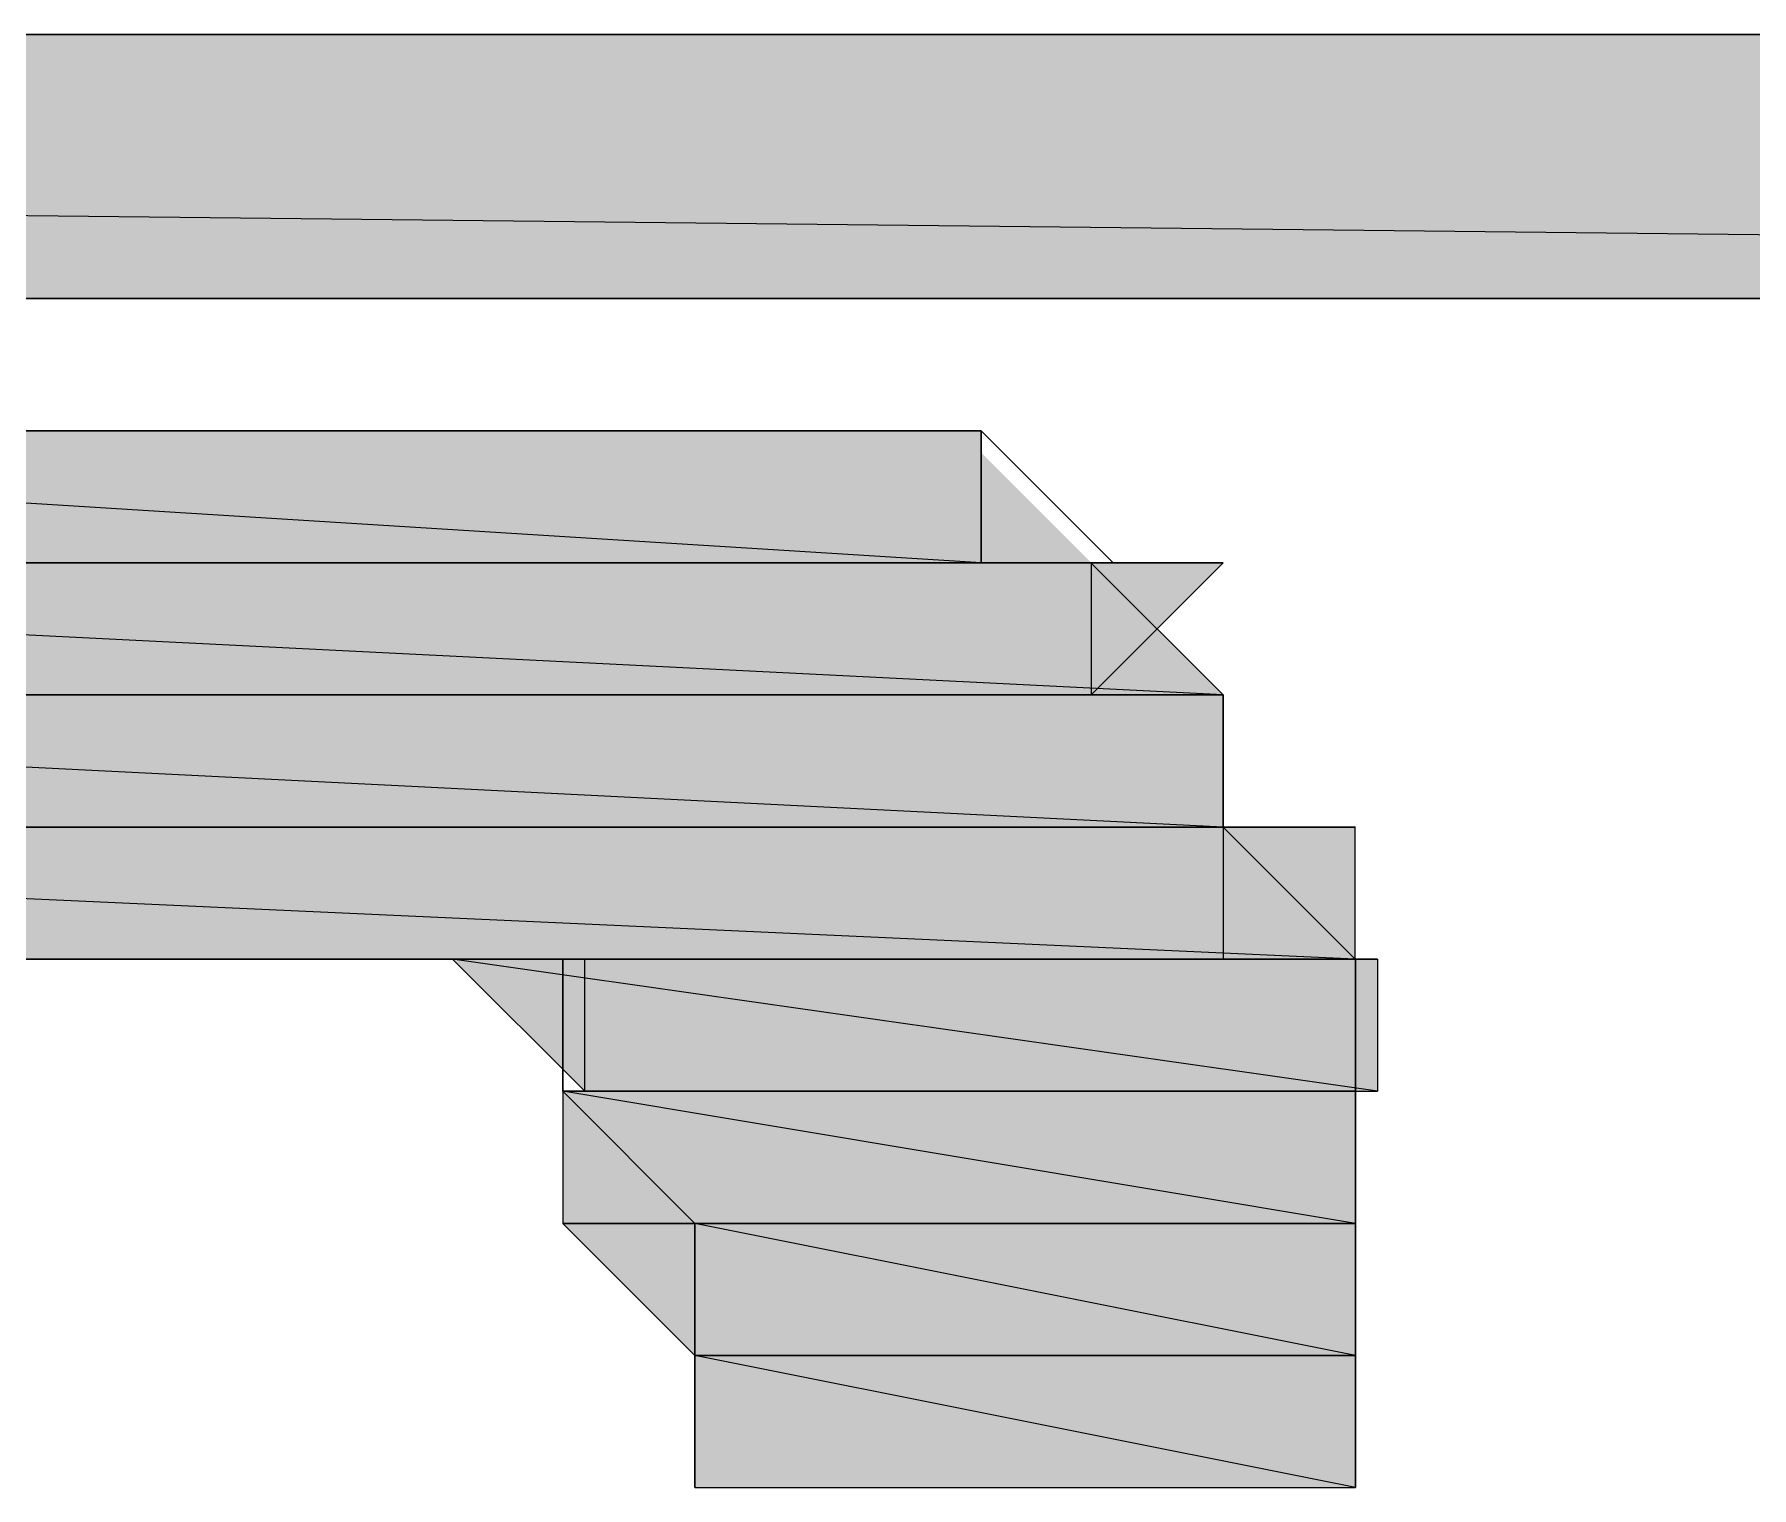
# Model space of a CAD drawing. Header units: millimetres. Extents: x 41 to 1635, y 11 to 1528.
# Drawn here: x 1485.62 to 1491.07, y 1183.58 to 1188.19 of the extents above; entities that cross this region are included whole.
import ezdxf

# ---------------------------------------------------------------- set-up
doc = ezdxf.new("R2010")
doc.units = ezdxf.units.MM
doc.header["$LTSCALE"] = 8
for name, color, linetype in [('1', 7, 'CONTINUOUS'), ('PDF2_Geometry', 7, 'CONTINUOUS'), ('PDF2_Solid Fills', 7, 'CONTINUOUS')]:
    doc.layers.add(name, color=color, linetype=linetype)

# ---------------------------------------------------------------- blocks, each defined once
blk = doc.blocks.new('Sinee')
at = {"layer": 'PDF2_Geometry', "lineweight": 5}
for points in [[(188.276, -339.7393), (187.4373, -340.578), (264.5971, -340.578)], [(188.276, -339.7393), (263.7584, -339.7393), (264.5971, -340.578)], [(226.0172, -339.7393), (252.0167, -339.7393)], [(226.0172, -340.578), (252.0167, -340.578)], [(236.9899, -340.9974), (236.5707, -341.4167), (243.6995, -341.4167)], [(236.9899, -340.9974), (243.6995, -340.9974)], [(236.9899, -340.9974), (243.6995, -340.9974)], [(236.9899, -340.9974), (243.6995, -340.9974)], [(236.9899, -340.9974), (243.6995, -340.9974)], [(236.9899, -340.9974), (243.6995, -340.9974)], [(236.9899, -340.9974), (243.6995, -340.9974)], [(236.9899, -340.9974), (243.6995, -340.9974)], [(236.9899, -340.9974), (243.6995, -340.9974)], [(236.9899, -340.9974), (243.6995, -340.9974), (243.6995, -341.4167)], [(237.4095, -340.9974), (236.9902, -340.9974), (243.6997, -340.9974)], [(237.4095, -340.9974), (236.9902, -340.9974), (243.6997, -340.9974)], [(237.8287, -340.9974), (237.4094, -340.9974), (242.8608, -340.9974)], [(237.8287, -340.9974), (237.4094, -340.9974), (242.8608, -340.9974)], [(237.4095, -340.9974), (243.2803, -340.9974)], [(237.4095, -340.9974), (243.2803, -340.9974)], [(237.4095, -340.9974), (243.2803, -340.9974)], [(237.4095, -340.9974), (243.2803, -340.9974)], [(237.4095, -340.9974), (243.2803, -340.9974)], [(237.4095, -340.9974), (243.2803, -340.9974)], [(237.4095, -340.9974), (243.6997, -340.9974)], [(238.248, -340.9974), (237.8287, -340.9974), (242.8608, -340.9974)], [(238.248, -340.9974), (237.8287, -340.9974), (242.8608, -340.9974)], [(237.8287, -340.9974), (242.8608, -340.9974)], [(237.8287, -340.9974), (242.8608, -340.9974)], [(237.8287, -340.9974), (242.8608, -340.9974)], [(237.8287, -340.9974), (242.8608, -340.9974)], [(237.8287, -340.9974), (242.8608, -340.9974)], [(237.8287, -340.9974), (242.8608, -340.9974)], [(237.8287, -340.9974), (242.8608, -340.9974)], [(238.5975, -340.9974), (238.1782, -340.9974), (241.9522, -340.9974)], [(238.5975, -340.9974), (238.1782, -340.9974), (241.9522, -340.9974)], [(238.248, -340.9974), (242.4415, -340.9974)], [(238.248, -340.9974), (242.4415, -340.9974)], [(238.248, -340.9974), (242.4415, -340.9974)], [(238.248, -340.9974), (242.4415, -340.9974)], [(238.248, -340.9974), (242.4415, -340.9974)], [(238.248, -340.9974), (242.4415, -340.9974)], [(238.248, -340.9974), (242.8608, -340.9974)], [(238.5975, -340.9974), (241.9522, -340.9974)], [(238.5975, -340.9974), (241.9522, -340.9974)], [(238.5975, -340.9974), (241.9522, -340.9974)], [(239.0168, -340.9974), (238.5976, -340.9974), (241.9523, -340.9974)], [(239.0168, -340.9974), (238.5976, -340.9974), (241.9523, -340.9974)], [(239.0168, -340.9974), (241.5329, -340.9974)], [(239.0168, -340.9974), (241.5329, -340.9974)], [(239.0168, -340.9974), (241.5329, -340.9974)], [(239.0168, -340.9974), (241.5329, -340.9974)], [(239.0168, -340.9974), (241.9523, -340.9974)], [(239.4362, -340.9974), (239.0169, -340.9974), (241.1136, -340.9974)], [(239.4362, -340.9974), (239.0169, -340.9974), (241.1136, -340.9974)], [(239.4362, -340.9974), (241.1136, -340.9974)], [(240.6943, -340.9974), (240.275, -340.9974)], [(240.6943, -340.9974), (240.275, -340.9974)], [(240.6943, -340.9974), (241.1136, -340.9974)], [(240.6943, -340.9974), (240.6943, -340.9974)], [(240.6943, -340.9974), (240.6943, -340.9974)], [(241.1836, -340.9974), (240.7643, -340.9974)], [(241.1836, -340.9974), (240.7643, -340.9974)], [(241.6028, -340.9974), (241.1835, -340.9974)], [(241.6028, -340.9974), (241.1835, -340.9974)], [(241.1836, -340.9974), (241.1836, -340.9974)], [(241.1836, -340.9974), (241.1836, -340.9974)], [(241.6028, -340.9974), (241.6028, -340.9974)], [(241.6028, -340.9974), (241.6028, -340.9974)], [(242.0221, -340.9974), (241.6029, -340.9974)], [(242.0221, -340.9974), (241.6029, -340.9974)], [(242.3716, -340.9974), (241.9523, -340.9974)], [(242.3716, -340.9974), (241.9523, -340.9974)], [(242.0221, -340.9974), (242.0221, -340.9974)], [(242.0221, -340.9974), (242.0221, -340.9974)], [(242.0221, -340.9974), (242.0221, -340.9974)], [(242.0221, -340.9974), (242.0221, -340.9974)], [(242.791, -340.9974), (242.3717, -340.9974)], [(242.791, -340.9974), (242.3717, -340.9974)], [(242.791, -340.9974), (242.791, -340.9974)], [(242.791, -340.9974), (242.791, -340.9974)], [(242.791, -340.9974), (242.791, -340.9974)], [(242.791, -340.9974), (242.791, -340.9974)], [(243.2802, -340.9974), (242.861, -340.9974)], [(243.2802, -340.9974), (242.861, -340.9974)], [(243.2802, -340.9974), (243.2802, -340.9974)], [(243.2802, -340.9974), (243.2802, -340.9974)], [(243.6996, -340.9974), (243.2803, -340.9974)], [(243.6996, -340.9974), (243.2803, -340.9974)], [(243.6996, -340.9974), (243.6996, -340.9974)], [(243.6996, -340.9974), (243.6996, -341.4167), (243.6996, -340.9974)], [(243.6996, -341.4167), (243.6996, -340.9975)], [(243.6996, -341.4167), (243.6996, -340.9975), (243.6996, -341.4167)], [(243.6996, -341.4167), (244.1189, -341.4167), (243.6996, -340.9975)], [(236.0814, -341.4167), (244.0483, -341.4167)], [(236.0814, -341.4167), (244.0483, -341.4167)], [(236.0814, -341.4167), (236.0814, -341.836), (244.4684, -341.836)], [(236.0814, -341.4167), (244.0483, -341.4167), (244.4684, -341.836)], [(236.5008, -341.4167), (236.0815, -341.4167), (244.049, -341.4167)], [(236.5008, -341.4167), (236.0815, -341.4167), (244.049, -341.4167)], [(236.5008, -341.4167), (244.049, -341.4167)], [(236.5008, -341.4167), (244.049, -341.4167)], [(236.5008, -341.4167), (244.049, -341.4167)], [(236.5008, -341.4167), (244.049, -341.4167)], [(236.5008, -341.4167), (244.049, -341.4167)], [(236.5008, -341.4167), (244.049, -341.4167)], [(236.5008, -341.4167), (244.049, -341.4167)], [(244.049, -341.4167), (243.6298, -341.4167)], [(244.049, -341.4167), (243.6298, -341.4167), (244.049, -341.4167)], [(243.6996, -341.4167), (244.1189, -341.4167), (243.6996, -341.4167)], [(244.4682, -341.4167), (244.049, -341.4167)], [(244.4682, -341.4167), (244.049, -341.836), (244.4682, -341.4167)], [(244.049, -341.836), (244.4683, -341.4168), (244.049, -341.4168)], [(244.049, -341.836), (244.4683, -341.4168), (244.049, -341.836)], [(236.0814, -341.836), (244.4684, -341.836)], [(236.0814, -341.836), (244.4684, -341.836)], [(236.0814, -341.836), (244.4684, -341.836)], [(236.0814, -341.836), (244.4684, -341.836)], [(236.0814, -341.836), (244.4684, -341.836)], [(236.0814, -341.836), (244.4684, -341.836)], [(236.0814, -341.836), (244.4684, -341.836)], [(236.0814, -341.836), (244.4684, -341.836)], [(236.0814, -341.836), (236.0814, -342.2553), (244.4684, -342.2553)], [(236.0814, -341.836), (244.4684, -341.836), (244.4684, -342.2553)], [(244.4682, -341.836), (244.049, -341.836)], [(244.4682, -341.836), (244.049, -341.836), (244.4682, -341.836)], [(244.4682, -341.836), (244.4682, -341.836)], [(244.4682, -341.836), (244.4682, -341.836)], [(244.4682, -342.2554), (244.4682, -341.8361)], [(244.4682, -342.2554), (244.4682, -341.8361)], [(235.6621, -342.2554), (244.4677, -342.2554)], [(235.6621, -342.2554), (244.4677, -342.2554)], [(235.6621, -342.2554), (244.4677, -342.2554)], [(235.6621, -342.2554), (244.4677, -342.2554)], [(235.6621, -342.2554), (235.6621, -342.6747), (244.887, -342.6747)], [(235.6621, -342.2554), (244.4677, -342.2554), (244.887, -342.6747)], [(236.0814, -342.2554), (235.6622, -342.2554), (244.4684, -342.2554)], [(236.0814, -342.2554), (235.6622, -342.2554), (244.4684, -342.2554)], [(236.0814, -342.2554), (244.4684, -342.2554)], [(244.4682, -342.2554), (244.8875, -342.2554), (244.4682, -342.2554)], [(244.4683, -342.6748), (244.8875, -342.6748), (244.8875, -342.2555), (244.4683, -342.2555)], [(244.8878, -342.2554), (244.4685, -342.2554)], [(235.6621, -342.6748), (244.887, -342.6748)], [(235.6621, -342.6748), (244.887, -342.6748)], [(240.6943, -342.6748), (244.8878, -342.6748)], [(240.6943, -342.6748), (244.8878, -342.6748)], [(240.6943, -342.6748), (244.8878, -342.6748)], [(240.6943, -342.6748), (244.8878, -342.6748)], [(240.6943, -342.6748), (244.8878, -342.6748)], [(240.6943, -342.6748), (244.8878, -342.6748)], [(240.6943, -342.6748), (241.1136, -342.6748)], [(240.6943, -342.6748), (241.1136, -342.6748)], [(240.6943, -342.6748), (240.6943, -342.6748)], [(240.6943, -342.6748), (240.6943, -342.6748)], [(241.1836, -342.6748), (244.9577, -342.6748)], [(241.1836, -342.6748), (244.9577, -342.6748)], [(241.1836, -342.6748), (244.9577, -342.6748)], [(241.1836, -342.6748), (244.9577, -342.6748)], [(241.1836, -342.6748), (244.9577, -342.6748)], [(241.1836, -342.6748), (244.9577, -342.6748)], [(241.1836, -342.6748), (244.9577, -342.6748)], [(241.1836, -342.6748), (244.9577, -342.6748)], [(241.1836, -342.6748), (244.9577, -342.6748)], [(241.1836, -342.6748), (244.9577, -342.6748)], [(241.1836, -342.6748), (241.6029, -342.6748)], [(241.1836, -342.6748), (241.6029, -342.6748)], [(241.1836, -342.6748), (241.1836, -342.6748)], [(241.1836, -342.6748), (241.1836, -342.6748)], [(241.1836, -342.6748), (241.1836, -342.6748)], [(241.1836, -342.6748), (241.1836, -342.6748)], [(241.6028, -342.6748), (244.9576, -342.6748)], [(241.6028, -342.6748), (244.9576, -342.6748)], [(241.6028, -342.6748), (244.9576, -342.6748)], [(241.6028, -342.6748), (244.9576, -342.6748)], [(241.6028, -342.6748), (244.9576, -342.6748)], [(241.6028, -342.6748), (244.9576, -342.6748)], [(241.6028, -342.6748), (244.9576, -342.6748)], [(241.6028, -342.6748), (244.9576, -342.6748)], [(241.6028, -342.6748), (242.0221, -342.6748)], [(241.6028, -342.6748), (242.0221, -342.6748)], [(241.6028, -342.6748), (241.6028, -342.6748)], [(241.6028, -342.6748), (241.6028, -342.6748)], [(241.6028, -342.6748), (241.6028, -342.6748)], [(241.6028, -342.6748), (241.6028, -342.6748)], [(242.0221, -342.6748), (244.9576, -342.6748)], [(242.0221, -342.6748), (244.9576, -342.6748)], [(242.0221, -342.6748), (244.9576, -342.6748)], [(242.0221, -342.6748), (244.9576, -342.6748)], [(242.0221, -342.6748), (244.9576, -342.6748)], [(242.0221, -342.6748), (244.9576, -342.6748)], [(242.0221, -342.6748), (244.9576, -342.6748)], [(242.0221, -342.6748), (244.9576, -342.6748)], [(242.0221, -342.6748), (244.9576, -342.6748)], [(242.0221, -342.6748), (244.9576, -342.6748)], [(242.0221, -342.6748), (242.4414, -343.0941), (244.9576, -343.0941)], [(242.0221, -342.6748), (244.9576, -342.6748), (244.9576, -343.0941)], [(242.0221, -342.6748), (242.4414, -342.6748)], [(242.0221, -342.6748), (242.4414, -343.0941), (242.4414, -342.6748)], [(242.0221, -342.6748), (242.0221, -342.6748)], [(242.0221, -342.6748), (242.0221, -342.6748)], [(242.3716, -342.6748), (242.3716, -343.0941)], [(244.8878, -342.6748), (244.4685, -342.6748)], [(244.8878, -342.6748), (244.4685, -342.6748), (244.8878, -342.6748)], [(244.8878, -343.0941), (244.8878, -342.6748)], [(244.8878, -343.0941), (244.8878, -342.6748)], [(242.3716, -343.0941), (244.8877, -343.0941)], [(242.3716, -343.0941), (244.8877, -343.0941)], [(242.3716, -343.0941), (244.8877, -343.0941)], [(242.3716, -343.0941), (244.8877, -343.0941)], [(242.3716, -343.0941), (244.8877, -343.0941)], [(242.3716, -343.0941), (244.8877, -343.0941)], [(242.3716, -343.0941), (244.8877, -343.0941)], [(242.3716, -343.0941), (244.8877, -343.0941)], [(242.3716, -343.0941), (244.8877, -343.0941)], [(242.3716, -343.0941), (244.8877, -343.0941)], [(242.3716, -343.0941), (242.3716, -343.5134), (244.8877, -343.5134)], [(242.3716, -343.0941), (244.8877, -343.0941), (244.8877, -343.5134)], [(242.3716, -343.0941), (242.7909, -343.5134)], [(242.3716, -343.0941), (242.3716, -343.5134), (242.7909, -343.5134)], [(242.3716, -343.0941), (242.3716, -343.0941)], [(242.3716, -343.0941), (242.3716, -343.0941)], [(242.3716, -343.0941), (242.3716, -343.0941)], [(244.8878, -343.0941), (244.8878, -343.0941)], [(244.8878, -343.0941), (244.8878, -343.0941)], [(244.8878, -343.5135), (244.8878, -343.0942)], [(244.8878, -343.5135), (244.8878, -343.0942)], [(242.3716, -343.5135), (244.8877, -343.5135)], [(242.3716, -343.5135), (244.8877, -343.5135)], [(242.3716, -343.5135), (244.8877, -343.5135)], [(242.3716, -343.5135), (244.8877, -343.5135)], [(242.3716, -343.5135), (244.8877, -343.5135)], [(242.3716, -343.5135), (244.8877, -343.5135)], [(242.3716, -343.5135), (244.8877, -343.5135)], [(242.3716, -343.5135), (244.8877, -343.5135)], [(242.3716, -343.5135), (244.8877, -343.5135)], [(242.3716, -343.5135), (244.8877, -343.5135)], [(242.3716, -343.5135), (242.7909, -343.9328)], [(242.3716, -343.5135), (242.7909, -343.5135), (242.3716, -343.5135)], [(242.791, -343.5135), (242.3717, -343.5135), (242.791, -343.9328)], [(242.791, -343.5135), (242.3717, -343.5135), (242.791, -343.5135)], [(242.791, -343.5135), (244.8877, -343.5135)], [(242.791, -343.5135), (244.8877, -343.5135)], [(242.791, -343.5135), (244.8877, -343.5135)], [(242.791, -343.5135), (244.8877, -343.5135)], [(242.791, -343.5135), (244.8877, -343.5135)], [(242.791, -343.5135), (244.8877, -343.5135)], [(242.791, -343.5135), (242.791, -343.9328), (244.8877, -343.9328)], [(242.791, -343.5135), (244.8877, -343.5135), (244.8877, -343.9328)], [(244.8878, -343.5135), (244.8878, -343.5135)], [(244.8878, -343.5135), (244.8878, -343.5135)], [(244.8878, -343.9328), (244.8878, -343.5135)], [(244.8878, -343.9328), (244.8878, -343.5135)], [(242.791, -343.9328), (244.8877, -343.9328)], [(242.791, -343.9328), (244.8877, -343.9328)], [(242.791, -343.9328), (244.8877, -343.9328)], [(242.791, -343.9328), (244.8877, -343.9328)], [(242.791, -343.9328), (244.8877, -343.9328)], [(242.791, -343.9328), (244.8877, -343.9328)], [(242.791, -343.9328), (244.8877, -343.9328)], [(242.791, -343.9328), (244.8877, -343.9328)], [(242.791, -343.9328), (244.8877, -343.9328)], [(242.791, -343.9328), (244.8877, -343.9328)], [(242.791, -343.9328), (244.8877, -343.9328)], [(242.791, -343.9328), (244.8877, -343.9328)], [(242.791, -343.9328), (244.8877, -343.9328)], [(242.791, -343.9328), (244.8877, -343.9328)], [(242.791, -343.9328), (244.8877, -343.9328)], [(242.791, -343.9328), (244.8877, -343.9328)], [(242.791, -343.9328), (244.8877, -343.9328)], [(242.791, -343.9328), (244.8877, -343.9328)], [(242.791, -343.9328), (242.791, -344.3521), (244.8877, -344.3521)], [(242.791, -343.9328), (244.8877, -343.9328), (244.8877, -344.3521)], [(242.791, -343.9328), (242.791, -344.3521)], [(242.791, -343.9328), (242.791, -344.3521)], [(242.791, -343.9328), (242.791, -343.9328)], [(242.791, -343.9328), (242.791, -343.9328)], [(242.791, -343.9328), (242.791, -343.9328)], [(242.791, -343.9328), (242.791, -343.9328)], [(244.8878, -343.9328), (244.8878, -343.9328)], [(244.8878, -343.9328), (244.8878, -343.9328)], [(244.8878, -343.9328), (244.8878, -343.9328)], [(244.8878, -343.9328), (244.8878, -343.9328)], [(244.8878, -344.3521), (244.8878, -343.9329)], [(244.8878, -344.3521), (244.8878, -343.9329)]]:
    blk.add_lwpolyline(points, close=True, dxfattribs=at)
for points in [[(226.0172, -339.7393), (252.0167, -339.7393), (226.0172, -339.7393)], [(226.0172, -340.578), (252.0167, -340.578), (226.0172, -340.578)], [(236.9899, -340.9974), (243.6995, -340.9974), (236.9899, -340.9974)], [(236.9899, -340.9974), (243.6995, -340.9974), (236.9899, -340.9974)], [(236.9899, -340.9974), (243.6995, -340.9974), (236.9899, -340.9974)], [(236.9899, -340.9974), (243.6995, -340.9974), (236.9899, -340.9974)], [(236.9899, -340.9974), (243.6995, -340.9974), (236.9899, -340.9974)], [(236.9899, -340.9974), (243.6995, -340.9974), (236.9899, -340.9974)], [(236.9899, -340.9974), (243.6995, -340.9974), (236.9899, -340.9974)], [(236.9899, -340.9974), (243.6995, -340.9974), (236.9899, -340.9974)], [(237.4095, -340.9974), (243.2803, -340.9974), (237.4095, -340.9974)], [(237.4095, -340.9974), (243.2803, -340.9974), (237.4095, -340.9974)], [(237.4095, -340.9974), (243.2803, -340.9974), (237.4095, -340.9974)], [(237.4095, -340.9974), (243.2803, -340.9974), (237.4095, -340.9974)], [(237.4095, -340.9974), (243.2803, -340.9974), (237.4095, -340.9974)], [(237.4095, -340.9974), (243.2803, -340.9974), (237.4095, -340.9974)], [(237.4095, -340.9974), (243.6997, -340.9974), (237.4095, -340.9974)], [(237.8287, -340.9974), (242.8608, -340.9974), (237.8287, -340.9974)], [(237.8287, -340.9974), (242.8608, -340.9974), (237.8287, -340.9974)], [(237.8287, -340.9974), (242.8608, -340.9974), (237.8287, -340.9974)], [(237.8287, -340.9974), (242.8608, -340.9974), (237.8287, -340.9974)], [(237.8287, -340.9974), (242.8608, -340.9974), (237.8287, -340.9974)], [(237.8287, -340.9974), (242.8608, -340.9974), (237.8287, -340.9974)], [(237.8287, -340.9974), (242.8608, -340.9974), (237.8287, -340.9974)], [(238.248, -340.9974), (242.4415, -340.9974), (238.248, -340.9974)], [(238.248, -340.9974), (242.4415, -340.9974), (238.248, -340.9974)], [(238.248, -340.9974), (242.4415, -340.9974), (238.248, -340.9974)], [(238.248, -340.9974), (242.4415, -340.9974), (238.248, -340.9974)], [(238.248, -340.9974), (242.4415, -340.9974), (238.248, -340.9974)], [(238.248, -340.9974), (242.4415, -340.9974), (238.248, -340.9974)], [(238.248, -340.9974), (242.8608, -340.9974), (238.248, -340.9974)], [(238.5975, -340.9974), (241.9522, -340.9974), (238.5975, -340.9974)], [(238.5975, -340.9974), (241.9522, -340.9974), (238.5975, -340.9974)], [(238.5975, -340.9974), (241.9522, -340.9974), (238.5975, -340.9974)], [(239.0168, -340.9974), (241.5329, -340.9974), (239.0168, -340.9974)], [(239.0168, -340.9974), (241.5329, -340.9974), (239.0168, -340.9974)], [(239.0168, -340.9974), (241.5329, -340.9974), (239.0168, -340.9974)], [(239.0168, -340.9974), (241.5329, -340.9974), (239.0168, -340.9974)], [(239.0168, -340.9974), (241.9523, -340.9974), (239.0168, -340.9974)], [(239.4362, -340.9974), (241.1136, -340.9974), (239.4362, -340.9974)], [(240.6943, -340.9974), (240.275, -340.9974), (240.6943, -340.9974)], [(240.6943, -340.9974), (241.1136, -340.9974), (240.6943, -340.9974)], [(240.6943, -340.9974), (240.6943, -340.9974)], [(241.1836, -340.9974), (240.7643, -340.9974), (241.1836, -340.9974)], [(241.6028, -340.9974), (241.1835, -340.9974), (241.6028, -340.9974)], [(241.1836, -340.9974), (241.1836, -340.9974)], [(241.6028, -340.9974), (241.6028, -340.9974)], [(242.0221, -340.9974), (241.6029, -340.9974), (242.0221, -340.9974)], [(242.3716, -340.9974), (241.9523, -340.9974), (242.3716, -340.9974)], [(242.0221, -340.9974), (242.0221, -340.9974)], [(242.0221, -340.9974), (242.0221, -340.9974)], [(242.791, -340.9974), (242.3717, -340.9974), (242.791, -340.9974)], [(242.791, -340.9974), (242.791, -340.9974)], [(242.791, -340.9974), (242.791, -340.9974)], [(243.2802, -340.9974), (242.861, -340.9974), (243.2802, -340.9974)], [(243.2802, -340.9974), (243.2802, -340.9974)], [(243.6996, -340.9974), (243.2803, -340.9974), (243.6996, -340.9974)], [(243.6996, -341.4167), (243.6996, -340.9975), (243.6996, -341.4167)], [(243.6996, -341.4167), (243.6996, -340.9975), (243.6996, -341.4167)], [(236.0814, -341.4167), (244.0483, -341.4167), (236.0814, -341.4167)], [(236.0814, -341.4167), (244.0483, -341.4167), (236.0814, -341.4167)], [(236.5008, -341.4167), (244.049, -341.4167), (236.5008, -341.4167)], [(236.5008, -341.4167), (244.049, -341.4167), (236.5008, -341.4167)], [(236.5008, -341.4167), (244.049, -341.4167), (236.5008, -341.4167)], [(236.5008, -341.4167), (244.049, -341.4167), (236.5008, -341.4167)], [(236.5008, -341.4167), (244.049, -341.4167), (236.5008, -341.4167)], [(236.5008, -341.4167), (244.049, -341.4167), (236.5008, -341.4167)], [(236.5008, -341.4167), (244.049, -341.4167), (236.5008, -341.4167)], [(244.049, -341.4167), (243.6298, -341.4167), (244.049, -341.4167)], [(244.049, -341.836), (244.4683, -341.4168), (244.049, -341.836)], [(236.0814, -341.836), (244.4684, -341.836), (236.0814, -341.836)], [(236.0814, -341.836), (244.4684, -341.836), (236.0814, -341.836)], [(236.0814, -341.836), (244.4684, -341.836), (236.0814, -341.836)], [(236.0814, -341.836), (244.4684, -341.836), (236.0814, -341.836)], [(236.0814, -341.836), (244.4684, -341.836), (236.0814, -341.836)], [(236.0814, -341.836), (244.4684, -341.836), (236.0814, -341.836)], [(236.0814, -341.836), (244.4684, -341.836), (236.0814, -341.836)], [(236.0814, -341.836), (244.4684, -341.836), (236.0814, -341.836)], [(244.4682, -341.836), (244.049, -341.836), (244.4682, -341.836)], [(244.4682, -341.836), (244.4682, -341.836)], [(244.4682, -342.2554), (244.4682, -341.8361), (244.4682, -342.2554)], [(235.6621, -342.2554), (244.4677, -342.2554), (235.6621, -342.2554)], [(235.6621, -342.2554), (244.4677, -342.2554), (235.6621, -342.2554)], [(235.6621, -342.2554), (244.4677, -342.2554), (235.6621, -342.2554)], [(235.6621, -342.2554), (244.4677, -342.2554), (235.6621, -342.2554)], [(236.0814, -342.2554), (244.4684, -342.2554), (236.0814, -342.2554)], [(244.4682, -342.2554), (244.8875, -342.2554), (244.4682, -342.2554)], [(235.6621, -342.6748), (244.887, -342.6748), (235.6621, -342.6748)], [(235.6621, -342.6748), (244.887, -342.6748), (235.6621, -342.6748)], [(240.6943, -342.6748), (244.8878, -342.6748), (240.6943, -342.6748)], [(240.6943, -342.6748), (244.8878, -342.6748), (240.6943, -342.6748)], [(240.6943, -342.6748), (244.8878, -342.6748), (240.6943, -342.6748)], [(240.6943, -342.6748), (244.8878, -342.6748), (240.6943, -342.6748)], [(240.6943, -342.6748), (244.8878, -342.6748), (240.6943, -342.6748)], [(240.6943, -342.6748), (244.8878, -342.6748), (240.6943, -342.6748)], [(240.6943, -342.6748), (241.1136, -342.6748), (240.6943, -342.6748)], [(240.6943, -342.6748), (240.6943, -342.6748)], [(241.1836, -342.6748), (244.9577, -342.6748), (241.1836, -342.6748)], [(241.1836, -342.6748), (244.9577, -342.6748), (241.1836, -342.6748)], [(241.1836, -342.6748), (244.9577, -342.6748), (241.1836, -342.6748)], [(241.1836, -342.6748), (244.9577, -342.6748), (241.1836, -342.6748)], [(241.1836, -342.6748), (244.9577, -342.6748), (241.1836, -342.6748)], [(241.1836, -342.6748), (244.9577, -342.6748), (241.1836, -342.6748)], [(241.1836, -342.6748), (244.9577, -342.6748), (241.1836, -342.6748)], [(241.1836, -342.6748), (244.9577, -342.6748), (241.1836, -342.6748)], [(241.1836, -342.6748), (244.9577, -342.6748), (241.1836, -342.6748)], [(241.1836, -342.6748), (244.9577, -342.6748), (241.1836, -342.6748)], [(241.1836, -342.6748), (241.6029, -342.6748), (241.1836, -342.6748)], [(241.1836, -342.6748), (241.1836, -342.6748)], [(241.1836, -342.6748), (241.1836, -342.6748)], [(241.6028, -342.6748), (244.9576, -342.6748), (241.6028, -342.6748)], [(241.6028, -342.6748), (244.9576, -342.6748), (241.6028, -342.6748)], [(241.6028, -342.6748), (244.9576, -342.6748), (241.6028, -342.6748)], [(241.6028, -342.6748), (244.9576, -342.6748), (241.6028, -342.6748)], [(241.6028, -342.6748), (244.9576, -342.6748), (241.6028, -342.6748)], [(241.6028, -342.6748), (244.9576, -342.6748), (241.6028, -342.6748)], [(241.6028, -342.6748), (244.9576, -342.6748), (241.6028, -342.6748)], [(241.6028, -342.6748), (244.9576, -342.6748), (241.6028, -342.6748)], [(241.6028, -342.6748), (242.0221, -342.6748), (241.6028, -342.6748)], [(241.6028, -342.6748), (241.6028, -342.6748)], [(241.6028, -342.6748), (241.6028, -342.6748)], [(242.0221, -342.6748), (244.9576, -342.6748), (242.0221, -342.6748)], [(242.0221, -342.6748), (244.9576, -342.6748), (242.0221, -342.6748)], [(242.0221, -342.6748), (244.9576, -342.6748), (242.0221, -342.6748)], [(242.0221, -342.6748), (244.9576, -342.6748), (242.0221, -342.6748)], [(242.0221, -342.6748), (244.9576, -342.6748), (242.0221, -342.6748)], [(242.0221, -342.6748), (244.9576, -342.6748), (242.0221, -342.6748)], [(242.0221, -342.6748), (244.9576, -342.6748), (242.0221, -342.6748)], [(242.0221, -342.6748), (244.9576, -342.6748), (242.0221, -342.6748)], [(242.0221, -342.6748), (244.9576, -342.6748), (242.0221, -342.6748)], [(242.0221, -342.6748), (244.9576, -342.6748), (242.0221, -342.6748)], [(242.0221, -342.6748), (242.0221, -342.6748)], [(242.3716, -342.6748), (242.3716, -343.0941), (242.3716, -342.6748)], [(244.8878, -342.6748), (244.4685, -342.6748), (244.8878, -342.6748)], [(244.8878, -343.0941), (244.8878, -342.6748), (244.8878, -343.0941)], [(242.3716, -343.0941), (244.8877, -343.0941), (242.3716, -343.0941)], [(242.3716, -343.0941), (244.8877, -343.0941), (242.3716, -343.0941)], [(242.3716, -343.0941), (244.8877, -343.0941), (242.3716, -343.0941)], [(242.3716, -343.0941), (244.8877, -343.0941), (242.3716, -343.0941)], [(242.3716, -343.0941), (244.8877, -343.0941), (242.3716, -343.0941)], [(242.3716, -343.0941), (244.8877, -343.0941), (242.3716, -343.0941)], [(242.3716, -343.0941), (244.8877, -343.0941), (242.3716, -343.0941)], [(242.3716, -343.0941), (244.8877, -343.0941), (242.3716, -343.0941)], [(242.3716, -343.0941), (244.8877, -343.0941), (242.3716, -343.0941)], [(242.3716, -343.0941), (244.8877, -343.0941), (242.3716, -343.0941)], [(242.3716, -343.0941), (242.3716, -343.0941)], [(244.8878, -343.0941), (244.8878, -343.0941)], [(244.8878, -343.5135), (244.8878, -343.0942), (244.8878, -343.5135)], [(242.3716, -343.5135), (244.8877, -343.5135), (242.3716, -343.5135)], [(242.3716, -343.5135), (244.8877, -343.5135), (242.3716, -343.5135)], [(242.3716, -343.5135), (244.8877, -343.5135), (242.3716, -343.5135)], [(242.3716, -343.5135), (244.8877, -343.5135), (242.3716, -343.5135)], [(242.3716, -343.5135), (244.8877, -343.5135), (242.3716, -343.5135)], [(242.3716, -343.5135), (244.8877, -343.5135), (242.3716, -343.5135)], [(242.3716, -343.5135), (244.8877, -343.5135), (242.3716, -343.5135)], [(242.3716, -343.5135), (244.8877, -343.5135), (242.3716, -343.5135)], [(242.3716, -343.5135), (244.8877, -343.5135), (242.3716, -343.5135)], [(242.3716, -343.5135), (244.8877, -343.5135), (242.3716, -343.5135)], [(242.791, -343.5135), (242.3717, -343.5135), (242.791, -343.5135)], [(242.791, -343.5135), (244.8877, -343.5135), (242.791, -343.5135)], [(242.791, -343.5135), (244.8877, -343.5135), (242.791, -343.5135)], [(242.791, -343.5135), (244.8877, -343.5135), (242.791, -343.5135)], [(242.791, -343.5135), (244.8877, -343.5135), (242.791, -343.5135)], [(242.791, -343.5135), (244.8877, -343.5135), (242.791, -343.5135)], [(242.791, -343.5135), (244.8877, -343.5135), (242.791, -343.5135)], [(244.8878, -343.5135), (244.8878, -343.5135)], [(244.8878, -343.9328), (244.8878, -343.5135), (244.8878, -343.9328)], [(242.791, -343.9328), (244.8877, -343.9328), (242.791, -343.9328)], [(242.791, -343.9328), (244.8877, -343.9328), (242.791, -343.9328)], [(242.791, -343.9328), (244.8877, -343.9328), (242.791, -343.9328)], [(242.791, -343.9328), (244.8877, -343.9328), (242.791, -343.9328)], [(242.791, -343.9328), (244.8877, -343.9328), (242.791, -343.9328)], [(242.791, -343.9328), (244.8877, -343.9328), (242.791, -343.9328)], [(242.791, -343.9328), (244.8877, -343.9328), (242.791, -343.9328)], [(242.791, -343.9328), (244.8877, -343.9328), (242.791, -343.9328)], [(242.791, -343.9328), (244.8877, -343.9328), (242.791, -343.9328)], [(242.791, -343.9328), (244.8877, -343.9328), (242.791, -343.9328)], [(242.791, -343.9328), (244.8877, -343.9328), (242.791, -343.9328)], [(242.791, -343.9328), (244.8877, -343.9328), (242.791, -343.9328)], [(242.791, -343.9328), (244.8877, -343.9328), (242.791, -343.9328)], [(242.791, -343.9328), (244.8877, -343.9328), (242.791, -343.9328)], [(242.791, -343.9328), (244.8877, -343.9328), (242.791, -343.9328)], [(242.791, -343.9328), (244.8877, -343.9328), (242.791, -343.9328)], [(242.791, -343.9328), (244.8877, -343.9328), (242.791, -343.9328)], [(242.791, -343.9328), (244.8877, -343.9328), (242.791, -343.9328)], [(242.791, -343.9328), (242.791, -344.3521), (242.791, -343.9328)], [(242.791, -343.9328), (242.791, -343.9328)], [(242.791, -343.9328), (242.791, -343.9328)], [(244.8878, -343.9328), (244.8878, -343.9328)], [(244.8878, -343.9328), (244.8878, -343.9328)], [(244.8878, -344.3521), (244.8878, -343.9329), (244.8878, -344.3521)]]:
    blk.add_lwpolyline(points, dxfattribs=at)
at = {"layer": 'PDF2_Solid Fills', "lineweight": 5, "transparency": 33554559}
for points in [[(188.276, -339.7393), (187.4373, -340.578), (264.5971, -340.578)], [(188.276, -339.7393), (263.7584, -339.7393), (264.5971, -340.578)], [(249.5006, -340.9974), (249.5006, -340.5781), (245.3072, -348.5456)], [(236.9899, -340.9974), (236.5707, -341.4167), (243.6995, -341.4167)], [(236.9899, -340.9974), (243.6995, -340.9974), (243.6995, -341.4167)], [(244.049, -341.4167), (243.6298, -341.4167), (243.6298, -340.9975)], [(236.0814, -341.4167), (236.0814, -341.836), (244.4684, -341.836)], [(236.0814, -341.4167), (244.0483, -341.4167), (244.4684, -341.836)], [(244.049, -341.836), (244.4683, -341.4168), (244.049, -341.4168)], [(236.0814, -341.836), (236.0814, -342.2553), (244.4684, -342.2553)], [(236.0814, -341.836), (244.4684, -341.836), (244.4684, -342.2553)], [(235.6621, -342.2554), (235.6621, -342.6747), (244.887, -342.6747)], [(235.6621, -342.2554), (244.4677, -342.2554), (244.887, -342.6747)], [(244.4682, -342.6748), (244.8875, -342.6748), (244.4682, -342.2556)], [(244.8878, -342.6748), (244.4685, -342.2556), (244.8878, -342.2556)], [(242.0221, -342.6748), (242.4414, -343.0941), (244.9576, -343.0941)], [(242.0221, -342.6748), (244.9576, -342.6748), (244.9576, -343.0941)], [(242.0221, -342.6748), (242.4414, -342.6748), (242.4414, -343.0941)], [(242.3716, -343.0941), (242.3716, -343.5134), (244.8877, -343.5134)], [(242.3716, -343.0941), (244.8877, -343.0941), (244.8877, -343.5134)], [(242.3716, -343.0941), (242.7909, -343.5134), (242.3716, -343.5134)], [(242.791, -343.5135), (242.3717, -343.5135), (242.791, -343.9328)], [(242.791, -343.5135), (242.791, -343.9328), (244.8877, -343.9328)], [(242.791, -343.5135), (244.8877, -343.5135), (244.8877, -343.9328)], [(242.791, -343.9328), (242.791, -344.3521), (244.8877, -344.3521)], [(242.791, -343.9328), (244.8877, -343.9328), (244.8877, -344.3521)]]:
    blk.add_solid(points, dxfattribs=at)

msp = doc.modelspace()

# ---------------------------------------------------------------- block references
at = {"layer": '1'}
msp.add_blockref('Sinee', (1244.9239, 1527.9332), dxfattribs=at)

doc.saveas('drawing.dxf')
